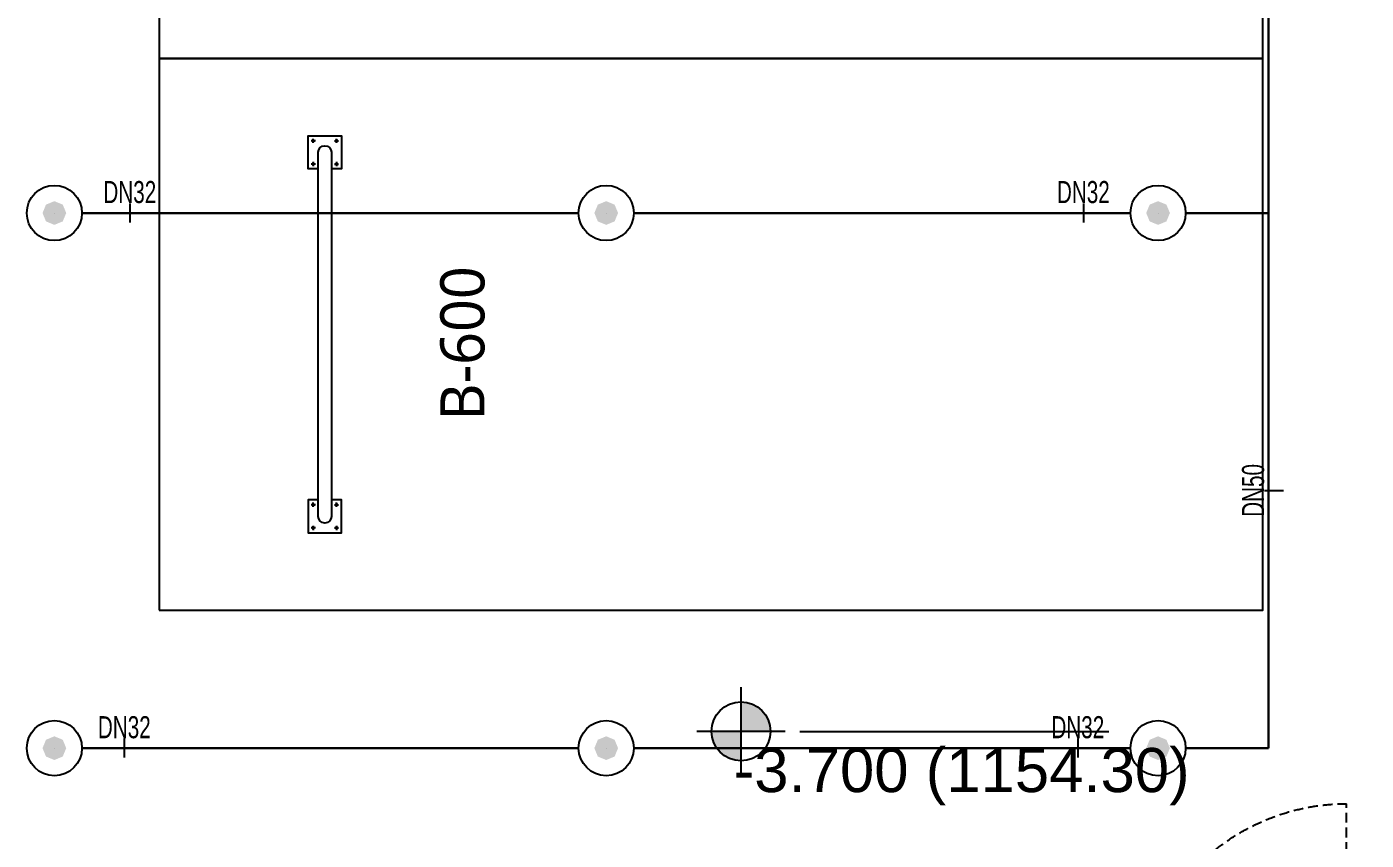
# Model space of a CAD drawing. Header units: millimetres. Extents: x -379292 to 1221486, y 92049 to 447512.
# Drawn here: x 287328 to 293396, y 161577 to 165263 of the extents above; entities that cross this region are included whole.
import ezdxf
from ezdxf.enums import TextEntityAlignment as Align

# ---------------------------------------------------------------- set-up
doc = ezdxf.new("R2010")
doc.units = ezdxf.units.MM
doc.linetypes.add('HIDDEN', pattern=[9.525, 6.35, -3.175])
for name, color, linetype in [('-M-YNGN-BORUID', 7, 'Continuous'), ('-M-YNGN-BORUUZUN', 7, 'Continuous'), ('-M-YNGN-BORUYUK', 7, 'Continuous'), ('-M-YNGN-SPR-YUK', 7, 'Continuous'), ('-M-YNGN-ZON5-CAP-', 7, 'Continuous'), ('-M-YNGN-ZON5-SPR-', 7, 'Continuous'), ('010-05', 1, 'Continuous'), ('05_DOOR', 2, 'Continuous'), ('05_EQUIPMENT', 1, 'Continuous'), ('05_HATCH 1', 101, 'Continuous'), ('05_PLAN LEVEL', 2, 'Continuous'), ('05_STEEL HIDDEN', 61, 'HIDDEN'), ('05_WALL', 3, 'Continuous'), ('202-A-Y-MahalAd', 141, 'Continuous')]:
    doc.layers.add(name, color=color, linetype=linetype)
doc.layers.add('-M-YNGN-SPR-CAPCIZGI', color=188, linetype='Continuous', plot=False)
doc.layers.add('-M-YNGN-ZON5', color=11, linetype='SP', lineweight=30)
doc.styles.add('CIZGI', font='tahoma.ttf', dxfattribs={"width": 0.8, "oblique": 20})
doc.styles.add('HCAD', font='HCAD.SHX', dxfattribs={"width": 0.8, "height": 0.2})
doc.styles.add('PIPESIZE', font='hcad.shx', dxfattribs={"width": 0.8})
doc.styles.add('SPR-NOT', font='romans.shx')
doc.styles.get("Standard").update_dxf_attribs({"font": 'segoeuil.ttf'})
doc.styles.add('YAZI-3', font='arial.ttf', dxfattribs={"height": 3})
doc.linetypes.add('SP', pattern='A,2,-0.1,["SP",CIZGI,S=0.14,R=0.2,X=0,Y=-0.07],-0.255', length=2.355)
pattern_1 = [(270, (-695728.2336, -3493868.9414), (1.3748153225, -2.38125), [1.5875, -3.175]), (30, (-695728.2336, -3493868.9414), (1.3748153315, 2.3812499948), [1.5875, -3.175]), (330, (-695728.2336, -3493868.9414), (2.749630654, -5.2e-09), [-3.175, 1.5875])]

# ---------------------------------------------------------------- blocks, each defined once
blk = doc.blocks.new('202_Vida')
at = {"color": 0, "linetype": 'ByBlock', "ltscale": 0.2}
for points in [[(0.96, 0), (-0.96, 0)], [(0, 0.96), (0, -0.96)]]:
    blk.add_lwpolyline(points, dxfattribs=at)
at = {"color": 0, "linetype": 'ByBlock'}
for radius in [0.42, 0.23, 0.155]:
    blk.add_circle((0, 0), radius, dxfattribs=at)
blk = doc.blocks.new('202_Stoper')
at = {"color": 0, "linetype": 'ByBlock'}
for points in [[(-750, -30), (-750, -75), (-900, -75), (-900, 75), (-750, 75), (-750, 30)], [(750, -30), (750, -75), (900, -75), (900, 75), (750, 75), (750, 30)]]:
    blk.add_lwpolyline(points, dxfattribs=at)
blk.add_lwpolyline([(825, -30, 1), (825, 30), (-825, 30, 1), (-825, -30)], format="xyb", close=True, dxfattribs=at)
at = {"color": 0, "linetype": 'ByBlock', "yscale": 10, "zscale": 10, "rotation": 180}
for p, xscale in [((-877, 53), -10), ((-772, 53), 10), ((772, 53), -10), ((877, 53), 10)]:
    blk.add_blockref('202_Vida', p, dxfattribs=dict(at, xscale=xscale))
at = {"color": 0, "linetype": 'ByBlock', "yscale": 10, "zscale": 10}
for p, xscale in [((-877, -52), 10), ((-772, -52), -10), ((772, -52), 10), ((877, -52), -10)]:
    blk.add_blockref('202_Vida', p, dxfattribs=dict(at, xscale=xscale))
blk = doc.blocks.new('202_Mahalblok')
at = {"color": 0, "linetype": 'ByBlock', "flags": 128}
blk.add_lwpolyline([(0, 0), (0, 5000), (2500, 5000), (2500, 0)], close=True, dxfattribs=at)
at = {"color": 252}
blk.add_blockref('202_Stoper', (1250, 750), dxfattribs=at)
at = {"color": 0, "linetype": 'ByBlock', "ltscale": 25}
blk.add_attdef('MAHALNO', text='', height=200, dxfattribs=at).set_placement((1208.7, 1390), align=Align.BOTTOM_CENTER)
blk = doc.blocks.new('PLAN KOT IKILI')
at = {"layer": '05_PLAN LEVEL'}
h = blk.add_hatch(color=2, dxfattribs=at)
h.paths.add_polyline_path([(0, 2), (0, 0), (2, 0, 0.414214)])
h.paths.add_polyline_path([(0, 0), (-2, 0, 0.414214), (0, -2)])
at = {"layer": '05_PLAN LEVEL', "color": 2}
for p, q in [((0, 3), (0, -3)), ((3, 0), (-3, 0)), ((4, 0), (25, 0))]:
    blk.add_line(p, q, dxfattribs=at)
blk.add_circle((0, 0), 2, dxfattribs=at)
at = {"layer": '05_PLAN LEVEL', "style": 'YAZI-3'}
for tag, p in [('BITMISKOT', (15, 3)), ('KABAKOT', (15, -3))]:
    blk.add_attdef(tag, text='', height=3, dxfattribs=at).set_placement(p, align=Align.MIDDLE)
blk = doc.blocks.new('VIDA')
at = {"layer": '05_EQUIPMENT'}
h = blk.add_hatch(dxfattribs=at)
h.set_pattern_fill('LINE', color=256, scale=0.1, angle=150, style=0)
h.set_pattern_definition([(330, (-3585.31887, 6072.20274), (0.03125, 0.05412658774), [])])
h.paths.add_polyline_path([(-0.09, -0.26), (-0.09, -1.74), (0.09, -1.74), (0.09, -0.26)])
h.paths.add_polyline_path([(-0.09, -0.26), (0.09, -0.26), (0, 0)])
for p, q in [((-0.09, -0.26), (0, 0)), ((0.09, -0.26), (0, 0)), ((-0.01, -2.02), (-0.18, -2.02)), ((0.09, -1.74), (-0.09, -1.74)), ((0.09, -1.95), (-0.09, -1.95)), ((0.01, -1.98), (-0.01, -1.98)), ((-0.01, -2.02), (-0.01, -1.98)), ((0.01, -2.02), (0.01, -1.98)), ((0.18, -2.02), (0.01, -2.02))]:
    blk.add_line(p, q, dxfattribs=at)
for points in [[(-0.18, -2.02), (-0.09, -1.95), (-0.09, -0.26)], [(0.18, -2.02), (0.09, -1.95), (0.09, -0.26)]]:
    blk.add_lwpolyline(points, dxfattribs=at)
blk = doc.blocks.new('*U100')
at = {"color": 8, "ltscale": 7}
for p, q in [((905.1, 60), (821.8, 60)), ((905.1, 50), (821.8, 50))]:
    blk.add_line(p, q, dxfattribs=at)
for centre, radius, start, end in [((821.8, 55), 5, 90, 270), ((905.1, 40), 20, 0, 90), ((905.1, 40), 10, 0, 90)]:
    blk.add_arc(centre, radius, start, end, dxfattribs=at)
at = {"color": 8}
blk.add_wipeout([(0, 5), (0, -206), (1000, -206), (1000, 5)], dxfattribs=at)
at = {"layer": '010-05', "ltscale": 7}
h = blk.add_hatch(dxfattribs=at)
h.set_pattern_fill('ANSI37', color=8, scale=0.1, angle=540, style=0)
h.set_pattern_definition([(225, (19752.8965, 13790.6787), (0.224506403, -0.224506403), []), (315, (19752.8965, 13790.6787), (0.224506403, 0.224506403), [])])
edge = h.paths.add_edge_path(flags=16)
edge.add_line((28.5, -35.1), (28.5, -43.7))
edge.add_line((28.5, -43.7), (21.5, -43.7))
edge.add_line((21.5, -43.7), (21.5, -37.4))
edge.add_arc((25.9, -39), 4.69, 56.54278, 159.2569, ccw=False)
edge = h.paths.add_edge_path()
edge.add_line((29.5, -33.5), (29.5, -44.7))
edge.add_line((29.5, -44.7), (20.5, -44.7))
edge.add_line((20.5, -44.7), (20.5, -30.9))
edge.add_line((20.5, -30.9), (34.2, -30.9))
edge.add_line((34.2, -30.9), (32.2, -31.4))
edge.add_arc((32.2, -34.2), 2.82, 91.10929, 165.59862)
edge = h.paths.add_edge_path(flags=16)
edge.add_arc((32.2, -34.2), 3.82, 143.46678, 165.59862, ccw=False)
edge.add_line((29.1, -31.9), (21.5, -31.9))
edge.add_line((21.5, -31.9), (21.5, -34.5))
edge.add_arc((25.7, -41.7), 8.25, 70.11032, 120.2945, ccw=False)
edge.add_line((28.5, -33.9), (28.5, -33.5))
edge.add_line((28.5, -33.5), (28.5, -33.2))
h = blk.add_hatch(dxfattribs=at)
h.set_pattern_fill('ANSI37', color=8, scale=0.1, angle=540, style=0)
h.set_pattern_definition([(315, (-21740.32198, 13790.6787), (-0.224506403, -0.224506403), []), (225, (-21740.32198, 13790.6787), (-0.224506403, 0.224506403), [])])
edge = h.paths.add_edge_path(flags=16)
edge.add_line((971.5, -35.1), (971.5, -43.7))
edge.add_line((971.5, -43.7), (978.5, -43.7))
edge.add_line((978.5, -43.7), (978.5, -37.4))
edge.add_arc((974.1, -39), 4.69, 20.7431, 123.45722)
edge = h.paths.add_edge_path()
edge.add_line((970.5, -33.5), (970.5, -44.7))
edge.add_line((970.5, -44.7), (979.5, -44.7))
edge.add_line((979.5, -44.7), (979.5, -30.9))
edge.add_line((979.5, -30.9), (965.8, -30.9))
edge.add_line((965.8, -30.9), (967.8, -31.4))
edge.add_arc((967.8, -34.2), 2.82, 14.40138, 88.89071, ccw=False)
edge = h.paths.add_edge_path(flags=16)
edge.add_arc((967.8, -34.2), 3.82, 14.40138, 36.53322)
edge.add_line((970.9, -31.9), (978.5, -31.9))
edge.add_line((978.5, -31.9), (978.5, -34.5))
edge.add_arc((974.3, -41.7), 8.25, 59.7055, 109.88968)
edge.add_line((971.5, -33.9), (971.5, -33.5))
edge.add_line((971.5, -33.5), (971.5, -33.2))
at = {"layer": '05_HATCH 1'}
h = blk.add_hatch(dxfattribs=at)
h.set_pattern_fill('HONEY', color=8, scale=0.5, angle=270, style=0)
h.set_pattern_definition(pattern_1)
h.paths.add_polyline_path([(40.5, -3.1), (43.7, -8.7), (956.3, -8.7), (959.5, -3.1)])
h = blk.add_hatch(dxfattribs=at)
h.set_pattern_fill('HONEY', color=8, scale=0.5, angle=270, style=0)
h.set_pattern_definition(pattern_1)
h.paths.add_polyline_path([(40.5, -15.3), (43.7, -9.7), (956.3, -9.7), (959.5, -15.3)])
at = {"color": 8, "linetype": 'HIDDEN', "ltscale": 7}
blk.add_line((21, 20.6), (21, 973.1), dxfattribs=at)
at = {"color": 8, "ltscale": 7}
for p, q in [((22, 10), (947.9, 10)), ((22, 10), (978, 10)), ((22, 8.8), (22, 10)), ((27.3, 2.4), (27.3, 1.4)), ((27.3, 2.4), (37.2, 2.4)), ((27.3, 1.4), (36.7, 1.4)), ((37.5, 4.8), (36.3, 4.8)), ((36.7, 1.4), (42.8, -9.2)), ((962.8, 2.4), (37.2, 2.4)), ((37.2, 2.4), (43.7, -8.7)), ((37.5, 8.8), (962.5, 8.8)), ((941.8, 15), (896.8, 15)), ((896.8, 15), (896.8, 10)), ((915.1, 40), (915.1, 15)), ((925.1, 40), (925.1, 15)), ((941.8, 15), (941.8, 10)), ((962.8, 2.4), (956.3, -8.7)), ((963.3, 1.4), (957.2, -9.2)), ((962.5, 4.8), (963.7, 4.8)), ((972.7, 2.4), (962.8, 2.4)), ((972.7, 1.4), (963.3, 1.4)), ((972.7, 2.4), (972.7, 1.4)), ((978, 8.8), (978, 10)), ((978, 8.8), (978, 10)), ((962.5, -27.2), (22, -27.2)), ((22, -27.2), (962.5, -27.2)), ((22, -28.4), (22, -27.2)), ((962.5, -28.4), (22, -28.4)), ((978, -28.4), (22, -28.4)), ((42.8, -9.2), (27.3, -9.2)), ((27.3, -19.9), (36.6, -19.9)), ((27.3, -19.9), (27.3, -20.9)), ((27.3, -20.9), (37.2, -20.9)), ((33.2, -28.4), (962.5, -28.4)), ((37.5, -23.2), (36.3, -23.2)), ((36.6, -19.9), (42.8, -9.2)), ((37.2, -20.9), (43.7, -9.7)), ((962.8, -20.9), (37.2, -20.9)), ((956.3, -8.7), (43.7, -8.7)), ((956.3, -9.7), (43.7, -9.7)), ((96, -58.4), (96, -38.4)), ((908.6, -58.4), (96, -58.4)), ((96, -58.4), (96, -78.4)), ((116, -38.4), (116, -58.4)), ((888.6, -38.4), (888.6, -58.4)), ((908.6, -58.4), (908.6, -38.4)), ((908.6, -58.4), (908.6, -78.4)), ((962.8, -20.9), (956.3, -9.7)), ((963.4, -19.9), (957.2, -9.2)), ((957.2, -9.2), (972.7, -9.2)), ((962.5, -23.2), (963.7, -23.2)), ((972.7, -20.9), (962.8, -20.9)), ((972.7, -19.9), (963.4, -19.9)), ((972.7, -19.9), (972.7, -20.9)), ((978, -28.4), (978, -27.2)), ((978, -28.4), (978, -27.2)), ((96, -78.4), (908.6, -78.4))]:
    blk.add_line(p, q, dxfattribs=at)
at = {"color": 8, "ltscale": 7, "flags": 128}
for points in [[(35.5, -101.4, -1), (34, -101.4), (34, -84.7), (32, -84.7), (32, -101.4, 1), (37.5, -101.4), (37.5, -34.9, 1), (30, -34.9), (30, -44.7), (20, -44.7), (20, 10), (-68, 10), (-68, 0), (-58, 0), (-58, 2), (-66, 2), (-66, 8), (18, 8), (18, -46.7), (32, -46.7), (32, -34.9, -1), (35.5, -34.9)], [(964.5, -101.4, 1), (966, -101.4), (966, -84.7), (968, -84.7), (968, -101.4, -1), (962.5, -101.4), (962.5, -34.9, -1), (970, -34.9), (970, -44.7), (980, -44.7), (980, 10), (1068, 10), (1068, 0), (1058, 0), (1058, 2), (1066, 2), (1066, 8), (982, 8), (982, -46.7), (968, -46.7), (968, -34.9, 1), (964.5, -34.9)]]:
    blk.add_lwpolyline(points, format="xyb", close=True, dxfattribs=at)
at = {"color": 8, "ltscale": 7}
for points in [[(37.5, 4.8), (37.5, 8.8), (22, 8.8), (22, -27.2), (37.5, -27.2), (37.5, -23.2)], [(36.3, 4.8), (36.3, 7.6), (23.2, 7.6), (23.2, -26), (36.3, -26), (36.3, -23.2)], [(962.5, 4.8), (962.5, 8.8), (978, 8.8), (978, -27.2), (962.5, -27.2), (962.5, -23.2)], [(963.7, 4.8), (963.7, 7.6), (976.8, 7.6), (976.8, -26), (963.7, -26), (963.7, -23.2)], [(86, -28.4), (86, -38.4), (127.7, -38.4), (127.7, -28.4)], [(918.6, -28.4), (918.6, -38.4), (877, -38.4), (877, -28.4)]]:
    blk.add_lwpolyline(points, dxfattribs=at)
for points in [[(32, -54.7), (32, -210), (-68, -210), (-68, -200), (-58, -200), (-58, -202), (-66, -202), (-66, -208), (30, -208), (30, -54.7)], [(29, -56.7), (20, -56.7), (20, -82.9), (30, -92.9), (30, -106.2), (28, -106.2), (28, -93.7), (18, -83.7), (18, -54.7), (29, -54.7)], [(40.5, -3.1), (43.7, -8.7), (956.3, -8.7), (959.5, -3.1)], [(40.5, -15.3), (43.7, -9.7), (956.3, -9.7), (959.5, -15.3)], [(968, -54.7), (968, -210), (1068, -210), (1068, -200), (1058, -200), (1058, -202), (1066, -202), (1066, -208), (970, -208), (970, -54.7)], [(971, -56.7), (980, -56.7), (980, -82.9), (970, -92.9), (970, -106.2), (972, -106.2), (972, -93.7), (982, -83.7), (982, -54.7), (971, -54.7)]]:
    blk.add_lwpolyline(points, close=True, dxfattribs=at)
for radius in [10.1, 6.72]:
    blk.add_circle((21, 20.6), radius, dxfattribs=at)
at = {"color": 8, "linetype": 'HIDDEN', "ltscale": 7}
blk.add_arc((17.8, 13), 960.2, 359.78747, 89.80985, dxfattribs=at)
at = {"layer": '010-05', "color": 8, "ltscale": 7}
for points in [[(29.5, -33.5, -0.336971), (32.2, -31.4), (34.2, -30.9), (29.5, -30.9), (20.5, -30.9), (20.5, -44.7), (29.5, -44.7)], [(28.5, -33.9, 0.222538), (21.5, -34.5), (21.5, -31.9), (29.1, -31.9, 0.09687), (28.5, -33.2), (28.5, -33.5)], [(28.5, -43.7), (21.5, -43.7), (21.5, -37.3, -0.473637), (28.5, -35.1)], [(970.5, -33.5, 0.336971), (967.8, -31.4), (965.8, -30.9), (970.5, -30.9), (979.5, -30.9), (979.5, -44.7), (970.5, -44.7)], [(971.5, -33.9, -0.222538), (978.5, -34.5), (978.5, -31.9), (970.9, -31.9, -0.09687), (971.5, -33.2), (971.5, -33.5)], [(971.5, -43.7), (978.5, -43.7), (978.5, -37.3, 0.473637), (971.5, -35.1)]]:
    blk.add_lwpolyline(points, format="xyb", close=True, dxfattribs=at)
at = {"layer": '05_STEEL HIDDEN', "color": 8, "ltscale": 7}
for points in [[(17, -47.8), (17, -22.6), (11, -22.6), (11, -48.9), (23, -77.2), (23, -99.5), (29, -99.5), (29, -76)], [(983, -47.8), (983, -22.6), (989, -22.6), (989, -48.9), (977, -77.2), (977, -99.5), (971, -99.5), (971, -76)]]:
    blk.add_lwpolyline(points, close=True, dxfattribs=at)
at = {"layer": '05_STEEL HIDDEN', "color": 8, "ltscale": 7, "flags": 128}
for points in [[(17, -22.6), (18, -22.6), (18, -47.8), (30, -76), (30, -99.5), (29, -99.5)], [(983, -22.6), (982, -22.6), (982, -47.8), (970, -76), (970, -99.5), (971, -99.5)]]:
    blk.add_lwpolyline(points, dxfattribs=at)
at = {"layer": '05_WALL', "color": 8, "ltscale": 20}
for points in [[(0, 0), (0, -200)], [(1000, 0), (1000, -200)]]:
    blk.add_lwpolyline(points, dxfattribs=at)
at = {"color": 8, "ltscale": 7, "yscale": 10, "zscale": 10, "rotation": 180}
for p, xscale in [((25, -64.9), -10), ((975, -64.9), 10)]:
    blk.add_blockref('VIDA', p, dxfattribs=dict(at, xscale=xscale))
blk = doc.blocks.new('OtoParkBodrumKatMimari')
at = {"layer": '05_PLAN LEVEL'}
ref = blk.add_blockref('PLAN KOT IKILI', (9435.4, 61250.9), dxfattribs=dict(at, xscale=66.66666666666666, yscale=66.66666666666666, zscale=66.66666666666666))
ref.add_attrib('KABAKOT', '-3.700 (1154.30)', dxfattribs={"height": 200, "style": 'YAZI-3'}).set_placement((10435.4, 61050.9), align=Align.MIDDLE)
at = {"layer": '202-A-Y-MahalAd', "color": 8, "ltscale": 25}
ref = blk.add_blockref('202_Mahalblok', (6800, 64300), dxfattribs=dict(at, xscale=-1, rotation=270))
ref.add_attrib('MAHALNO', 'B-601', dxfattribs={"layer": '0', "color": 0, "linetype": 'ByBlock', "ltscale": 25, "height": 200, "rotation": 90}).set_placement((8333.4, 65508.7), align=Align.BOTTOM_CENTER)
ref = blk.add_blockref('202_Mahalblok', (6800, 61800), dxfattribs=dict(at, xscale=-1, rotation=270))
ref.add_attrib('MAHALNO', 'B-600', dxfattribs={"layer": '0', "color": 0, "linetype": 'ByBlock', "ltscale": 25, "height": 200, "rotation": 90}).set_placement((8333.4, 63008.7), align=Align.BOTTOM_CENTER)
at = {"layer": '05_DOOR', "xscale": -1}
blk.add_blockref('*U100', (12200, 59950), dxfattribs=at)
blk = doc.blocks.new('SP-C-UP-12')
at = {"ltscale": 10}
blk.add_line((0, 0), (0, 0), dxfattribs=at)
at = {"color": 1, "linetype": 'Continuous'}
blk.add_circle((0, 0), 12.5, dxfattribs=at)
at = {"ltscale": 10}
for points in [[(-5.37, 0), (-3.8, 3.8), (-3.8, -3.8), (0, 5.37)], [(-3.8, -3.8), (0, 5.37), (0, -5.37), (3.8, 3.8)], [(0, -5.37), (3.8, 3.8), (3.8, -3.8), (5.37, 0)]]:
    blk.add_solid(points, dxfattribs=at)
at = {"layer": '-M-YNGN-SPR-YUK', "style": 'SPR-NOT', "width": 0.5, "flags": 9}
for tag, p in [('YUK', (0, 17.77)), ('CAP', (0, 14.42)), ('TIP', (0.2, 10.78))]:
    blk.add_attdef(tag, text='', height=2.5, dxfattribs=at).set_placement(p, align=Align.MIDDLE_CENTER)
blk = doc.blocks.new('SPRKL100')
at = {"layer": '-M-YNGN-SPR-CAPCIZGI'}
blk.add_line((0, 0.431), (0, -0.431), dxfattribs=at)
at = {"layer": '-M-YNGN-BORUID', "color": 0, "style": 'HCAD', "width": 0.8, "flags": 1}
blk.add_attdef('DIC', text='', height=0.4, dxfattribs=at).set_placement((0, -1.693), align=Align.CENTER)
at = {"layer": '-M-YNGN-BORUUZUN', "color": 0, "style": 'HCAD', "width": 0.7}
blk.add_attdef('BOY', text='', height=0.8, dxfattribs=at).set_placement((0, -1.08), align=Align.CENTER)
at = {"layer": '-M-YNGN-BORUYUK', "color": 6, "style": 'PIPESIZE', "width": 0.8}
blk.add_attdef('YUK', text='', height=0.5, dxfattribs=at).set_placement((0, 1.866), align=Align.CENTER)
at = {"color": 0, "style": 'PIPESIZE', "width": 0.7}
blk.add_attdef('CAP', text='', height=1, dxfattribs=at).set_placement((0, 0.45), align=Align.CENTER)
blk = doc.blocks.new('A$C69E8C7F8')
at = {"layer": '-M-YNGN-ZON5', "ltscale": 500}
for p, q in [((-7863.81, 6026.86), (-7863.81, 6569.36)), ((-8401.31, 6269.36), (-8176.31, 6269.36)), ((-8151.31, 6269.36), (-7926.31, 6269.36)), ((-7863.81, 6269.36), (-7901.31, 6269.36)), ((-8401.31, 6026.86), (-8176.31, 6026.86)), ((-8151.31, 6026.86), (-7926.31, 6026.86)), ((-7863.81, 6026.86), (-7901.31, 6026.86))]:
    blk.add_line(p, q, dxfattribs=at)
at = {"layer": '-M-YNGN-ZON5-CAP-'}
ref = blk.add_blockref('SPRKL100', (-8379.64, 6269.36), dxfattribs=dict(at, xscale=10, yscale=10, zscale=10))
ref.add_attrib('CAP', 'DN32', dxfattribs={"layer": '0', "color": 0, "height": 10, "style": 'PIPESIZE', "width": 0.7}).set_placement((-8379.64, 6273.86), align=Align.CENTER)
ref = blk.add_blockref('SPRKL100', (-7947.66, 6269.36), dxfattribs=dict(at, xscale=10, yscale=10, zscale=10))
ref.add_attrib('CAP', 'DN32', dxfattribs={"layer": '0', "color": 0, "height": 10, "style": 'PIPESIZE', "width": 0.7}).set_placement((-7947.66, 6273.86), align=Align.CENTER)
ref = blk.add_blockref('SPRKL100', (-7861.29, 6143.66), dxfattribs=dict(at, xscale=10.00000000000001, yscale=10.00000000000001, zscale=10.00000000000001, rotation=90))
ref.add_attrib('CAP', 'DN50', dxfattribs={"layer": '0', "color": 0, "height": 10, "rotation": 90, "style": 'PIPESIZE', "width": 0.7}).set_placement((-7865.79, 6143.66), align=Align.CENTER)
ref = blk.add_blockref('SPRKL100', (-8382.14, 6026.86), dxfattribs=dict(at, xscale=10, yscale=10, zscale=10))
ref.add_attrib('CAP', 'DN32', dxfattribs={"layer": '0', "color": 0, "height": 10, "style": 'PIPESIZE', "width": 0.7}).set_placement((-8382.14, 6031.36), align=Align.CENTER)
ref = blk.add_blockref('SPRKL100', (-7950.16, 6026.86), dxfattribs=dict(at, xscale=10, yscale=10, zscale=10))
ref.add_attrib('CAP', 'DN32', dxfattribs={"layer": '0', "color": 0, "height": 10, "style": 'PIPESIZE', "width": 0.7}).set_placement((-7950.16, 6031.36), align=Align.CENTER)
at = {"layer": '-M-YNGN-ZON5-SPR-', "ltscale": 25}
for p in [(-8413.81, 6269.36), (-8163.81, 6269.36), (-7913.81, 6269.36), (-8413.81, 6026.86), (-8163.81, 6026.86), (-7913.81, 6026.86)]:
    blk.add_blockref('SP-C-UP-12', p, dxfattribs=at)

msp = doc.modelspace()

# ---------------------------------------------------------------- block references
at = {"color": 8}
msp.add_blockref('OtoParkBodrumKatMimari', (281127.6, 100818.8), dxfattribs=at)

# ---------------------------------------------------------------- next in the draw order: block references
at = {"layer": '-M-YNGN-ZON5', "ltscale": 25, "xscale": 10, "yscale": 10, "zscale": 10}
msp.add_blockref('A$C69E8C7F8', (371590.7, 101725.1), dxfattribs=at)

doc.saveas('drawing.dxf')
